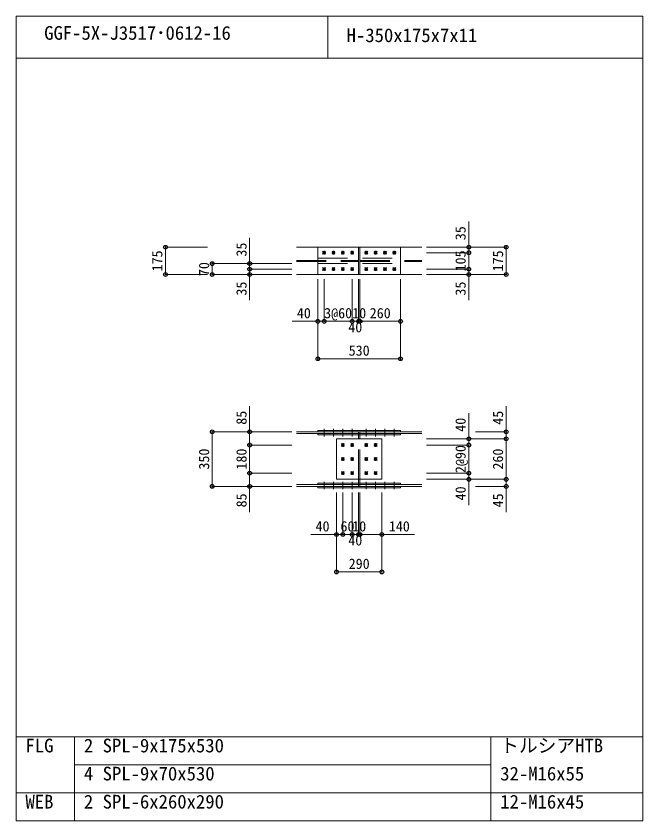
# Model space of a CAD drawing. Units: millimetres, scale not verified. Extents: x -8310 to 8310, y -4800 to 5700.
# Drawn here: x -8310 to -4290, y -4800 to 360 of the extents above; entities that cross this region are included whole.
import ezdxf
from ezdxf.enums import TextEntityAlignment as Align

# ---------------------------------------------------------------- set-up
doc = ezdxf.new("R2010")
doc.units = ezdxf.units.MM
doc.header["$LTSCALE"] = 30
doc.header["$PDMODE"] = 32
doc.header["$PDSIZE"] = 24
doc.linetypes.add('USER2', pattern=[9.525, 6.35, -3.175])
doc.layers.add('0-0', color=7, linetype='Continuous')
doc.layers.add('0-2', color=7, linetype='Continuous')
for name, color, linetype, lineweight in [('0-1', 7, 'Continuous', 18), ('0-5', 7, 'Continuous', 18), ('0-6', 7, 'USER2', 18), ('0-8', 7, 'Continuous', 18), ('0-9', 7, 'Continuous', 18), ('0-A', 7, 'Continuous', 18), ('0-B', 7, 'Continuous', 18)]:
    doc.layers.add(name, color=color, linetype=linetype, lineweight=lineweight)
doc.styles.add('ＭＳ ゴシック', font='')
doc.styles.get('ＭＳ ゴシック').set_extended_font_data('MS Gothic')

msp = doc.modelspace()

# ---------------------------------------------------------------- linework, layer by layer
at = {"layer": '0-0'}
for p in [(-7352, -1122), (-5407, -1122), (-5167, -1122), (-5407, -1157), (-7052, -1227), (-6812, -1227), (-7352, -1297), (-7052, -1297), (-6812, -1262), (-6812, -1297), (-5407, -1262), (-5407, -1297), (-5167, -1297), (-6374.5, -1597), (-6334.5, -1597), (-6154.5, -1597), (-6114.5, -1597), (-6104.5, -1597), (-5844.5, -1597), (-6374.5, -1837), (-5844.5, -1837), (-7052, -2305), (-6812, -2305), (-5167, -2305), (-5407, -2350), (-5167, -2350), (-6812, -2390), (-5407, -2390), (-6812, -2570), (-5407, -2570), (-5407, -2610), (-5167, -2610), (-7052, -2655), (-6812, -2655), (-5167, -2655), (-6254.5, -2964), (-6214.5, -2964), (-6154.5, -2964), (-6114.5, -2964), (-6104.5, -2964), (-5964.5, -2964), (-6254.5, -3204), (-5964.5, -3204)]:
    msp.add_point(p, dxfattribs=at)
at = {"layer": '0-1'}
for p, q in [((-8310, -4800), (-8310, 360)), ((-8310, 360), (-4290, 360)), ((-6310, 90), (-6310, 360)), ((-4290, -4800), (-4290, 360)), ((-8310, 90), (-4290, 90)), ((-8310, -4260), (-4290, -4260)), ((-7935, -4800), (-7935, -4260)), ((-5265, -4800), (-5265, -4260)), ((-7935, -4440), (-5265, -4440)), ((-8310, -4620), (-4290, -4620)), ((-8310, -4800), (-4290, -4800))]:
    msp.add_line(p, q, dxfattribs=at)
at = {"layer": '0-5'}
for p, q in [((-6512, -1122), (-6114.5, -1122)), ((-6374.5, -1122), (-5844.5, -1122)), ((-6374.5, -1297), (-6374.5, -1122)), ((-6104.5, -1122), (-5707, -1122)), ((-6512, -1297), (-6114.5, -1297)), ((-6104.5, -1297), (-5707, -1297)), ((-6512, -2305), (-6114.5, -2305)), ((-6374.5, -2296), (-5844.5, -2296)), ((-6374.5, -2305), (-6374.5, -2296)), ((-6374.5, -2316), (-5844.5, -2316)), ((-6374.5, -2325), (-6374.5, -2316)), ((-6104.5, -2305), (-5707, -2305)), ((-6104.5, -2316), (-6104.5, -2305)), ((-6104.5, -2316), (-5707, -2316)), ((-6254.5, -2350), (-5964.5, -2350)), ((-6254.5, -2610), (-6254.5, -2350)), ((-6114.5, -2350), (-6114.5, -2325)), ((-6104.5, -2350), (-6104.5, -2325)), ((-6114.5, -2635), (-6114.5, -2610)), ((-6104.5, -2635), (-6104.5, -2610)), ((-6512, -2644), (-6114.5, -2644)), ((-6374.5, -2635), (-6114.5, -2635)), ((-6374.5, -2644), (-6374.5, -2635)), ((-6374.5, -2644), (-6114.5, -2644)), ((-6374.5, -2655), (-6114.5, -2655)), ((-6374.5, -2664), (-6374.5, -2655)), ((-6374.5, -2664), (-6114.5, -2664)), ((-6114.5, -2635), (-5844.5, -2635)), ((-6114.5, -2644), (-5844.5, -2644)), ((-6114.5, -2655), (-5844.5, -2655)), ((-6114.5, -2664), (-5844.5, -2664)), ((-6104.5, -2655), (-5707, -2655)), ((-5844.5, -2644), (-5844.5, -2635)), ((-5844.5, -2664), (-5844.5, -2655))]:
    msp.add_line(p, q, dxfattribs=at)
for points in [[(-6374.5, -1297), (-5844.5, -1297), (-5844.5, -1122)], [(-6512, -2316), (-6114.5, -2316), (-6114.5, -2305)], [(-6374.5, -2305), (-5844.5, -2305), (-5844.5, -2296)], [(-6374.5, -2325), (-5844.5, -2325), (-5844.5, -2316)], [(-6254.5, -2610), (-5964.5, -2610), (-5964.5, -2350)], [(-6512, -2655), (-6114.5, -2655), (-6114.5, -2644)], [(-6104.5, -2655), (-6104.5, -2644), (-5707, -2644)]]:
    msp.add_lwpolyline(points, dxfattribs=at)
at = {"layer": '0-6'}
for p, q in [((-6374.5, -1122), (-5844.5, -1122)), ((-6114.5, -1297), (-6114.5, -1122)), ((-6104.5, -1297), (-6104.5, -1122)), ((-6512, -1206), (-6114.5, -1206)), ((-6512, -1213), (-6114.5, -1213)), ((-6374.5, -1192), (-5844.5, -1192)), ((-6374.5, -1227), (-5844.5, -1227)), ((-6104.5, -1206), (-5707, -1206)), ((-6104.5, -1213), (-5707, -1213)), ((-6374.5, -1297), (-5844.5, -1297)), ((-6114.5, -2325), (-6114.5, -2316)), ((-6104.5, -2325), (-6104.5, -2316)), ((-6114.5, -2610), (-6114.5, -2350)), ((-6104.5, -2610), (-6104.5, -2350)), ((-6114.5, -2644), (-6114.5, -2635)), ((-6104.5, -2644), (-6104.5, -2635))]:
    msp.add_line(p, q, dxfattribs=at)
at = {"layer": '0-8'}
for p, q in [((-6345.5, -1157), (-6323.5, -1157)), ((-6343.84, -1166.34), (-6325.17, -1147.67)), ((-6343.83, -1147.67), (-6325.17, -1166.33)), ((-6334.5, -1168), (-6334.5, -1146)), ((-6285.5, -1157), (-6263.5, -1157)), ((-6283.84, -1166.34), (-6265.17, -1147.67)), ((-6283.83, -1147.67), (-6265.17, -1166.33)), ((-6274.5, -1168), (-6274.5, -1146)), ((-6225.5, -1157), (-6203.5, -1157)), ((-6223.84, -1166.34), (-6205.17, -1147.67)), ((-6223.83, -1147.67), (-6205.17, -1166.33)), ((-6214.5, -1168), (-6214.5, -1146)), ((-6165.5, -1157), (-6143.5, -1157)), ((-6163.84, -1166.34), (-6145.17, -1147.67)), ((-6163.83, -1147.67), (-6145.17, -1166.33)), ((-6154.5, -1168), (-6154.5, -1146)), ((-6075.5, -1157), (-6053.5, -1157)), ((-6073.84, -1166.34), (-6055.17, -1147.67)), ((-6073.83, -1147.67), (-6055.17, -1166.33)), ((-6064.5, -1168), (-6064.5, -1146)), ((-6015.5, -1157), (-5993.5, -1157)), ((-6013.84, -1166.34), (-5995.17, -1147.67)), ((-6013.83, -1147.67), (-5995.17, -1166.33)), ((-6004.5, -1168), (-6004.5, -1146)), ((-5955.5, -1157), (-5933.5, -1157)), ((-5953.84, -1166.34), (-5935.17, -1147.67)), ((-5953.83, -1147.67), (-5935.17, -1166.33)), ((-5944.5, -1168), (-5944.5, -1146)), ((-5895.5, -1157), (-5873.5, -1157)), ((-5893.84, -1166.34), (-5875.17, -1147.67)), ((-5893.83, -1147.67), (-5875.17, -1166.33)), ((-5884.5, -1168), (-5884.5, -1146)), ((-6345.5, -1262), (-6323.5, -1262)), ((-6343.84, -1271.34), (-6325.17, -1252.67)), ((-6343.83, -1252.67), (-6325.17, -1271.33)), ((-6334.5, -1273), (-6334.5, -1251)), ((-6285.5, -1262), (-6263.5, -1262)), ((-6283.84, -1271.34), (-6265.17, -1252.67)), ((-6283.83, -1252.67), (-6265.17, -1271.33)), ((-6274.5, -1273), (-6274.5, -1251)), ((-6225.5, -1262), (-6203.5, -1262)), ((-6223.84, -1271.34), (-6205.17, -1252.67)), ((-6223.83, -1252.67), (-6205.17, -1271.33)), ((-6214.5, -1273), (-6214.5, -1251)), ((-6165.5, -1262), (-6143.5, -1262)), ((-6163.84, -1271.34), (-6145.17, -1252.67)), ((-6163.83, -1252.67), (-6145.17, -1271.33)), ((-6154.5, -1273), (-6154.5, -1251)), ((-6075.5, -1262), (-6053.5, -1262)), ((-6073.84, -1271.34), (-6055.17, -1252.67)), ((-6073.83, -1252.67), (-6055.17, -1271.33)), ((-6064.5, -1273), (-6064.5, -1251)), ((-6015.5, -1262), (-5993.5, -1262)), ((-6013.84, -1271.34), (-5995.17, -1252.67)), ((-6013.83, -1252.67), (-5995.17, -1271.33)), ((-6004.5, -1273), (-6004.5, -1251)), ((-5955.5, -1262), (-5933.5, -1262)), ((-5953.84, -1271.34), (-5935.17, -1252.67)), ((-5953.83, -1252.67), (-5935.17, -1271.33)), ((-5944.5, -1273), (-5944.5, -1251)), ((-5895.5, -1262), (-5873.5, -1262)), ((-5893.84, -1271.34), (-5875.17, -1252.67)), ((-5893.83, -1252.67), (-5875.17, -1271.33)), ((-5884.5, -1273), (-5884.5, -1251)), ((-6225.5, -2390), (-6203.5, -2390)), ((-6223.84, -2399.34), (-6205.17, -2380.67)), ((-6223.83, -2380.67), (-6205.17, -2399.33)), ((-6214.5, -2401), (-6214.5, -2379)), ((-6165.5, -2390), (-6143.5, -2390)), ((-6163.84, -2399.34), (-6145.17, -2380.67)), ((-6163.83, -2380.67), (-6145.17, -2399.33)), ((-6154.5, -2401), (-6154.5, -2379)), ((-6075.5, -2390), (-6053.5, -2390)), ((-6073.84, -2399.34), (-6055.17, -2380.67)), ((-6073.83, -2380.67), (-6055.17, -2399.33)), ((-6064.5, -2401), (-6064.5, -2379)), ((-6015.5, -2390), (-5993.5, -2390)), ((-6013.84, -2399.34), (-5995.17, -2380.67)), ((-6013.83, -2380.67), (-5995.17, -2399.33)), ((-6004.5, -2401), (-6004.5, -2379)), ((-6223.84, -2489.34), (-6205.17, -2470.67)), ((-6223.83, -2470.67), (-6205.17, -2489.33)), ((-6214.5, -2491), (-6214.5, -2469)), ((-6163.84, -2489.34), (-6145.17, -2470.67)), ((-6163.83, -2470.67), (-6145.17, -2489.33)), ((-6154.5, -2491), (-6154.5, -2469)), ((-6073.84, -2489.34), (-6055.17, -2470.67)), ((-6073.83, -2470.67), (-6055.17, -2489.33)), ((-6064.5, -2491), (-6064.5, -2469)), ((-6013.84, -2489.34), (-5995.17, -2470.67)), ((-6013.83, -2470.67), (-5995.17, -2489.33)), ((-6004.5, -2491), (-6004.5, -2469)), ((-6225.5, -2480), (-6203.5, -2480)), ((-6165.5, -2480), (-6143.5, -2480)), ((-6075.5, -2480), (-6053.5, -2480)), ((-6015.5, -2480), (-5993.5, -2480)), ((-6225.5, -2570), (-6203.5, -2570)), ((-6223.84, -2579.34), (-6205.17, -2560.67)), ((-6223.83, -2560.67), (-6205.17, -2579.33)), ((-6214.5, -2581), (-6214.5, -2559)), ((-6165.5, -2570), (-6143.5, -2570)), ((-6163.84, -2579.34), (-6145.17, -2560.67)), ((-6163.83, -2560.67), (-6145.17, -2579.33)), ((-6154.5, -2581), (-6154.5, -2559)), ((-6075.5, -2570), (-6053.5, -2570)), ((-6073.84, -2579.34), (-6055.17, -2560.67)), ((-6073.83, -2560.67), (-6055.17, -2579.33)), ((-6064.5, -2581), (-6064.5, -2559)), ((-6015.5, -2570), (-5993.5, -2570)), ((-6013.84, -2579.34), (-5995.17, -2560.67)), ((-6013.83, -2560.67), (-5995.17, -2579.33)), ((-6004.5, -2581), (-6004.5, -2559))]:
    msp.add_line(p, q, dxfattribs=at)
at = {"layer": '0-9'}
for p, q in [((-6334.5, -2286), (-6334.5, -2335)), ((-6274.5, -2286), (-6274.5, -2335)), ((-6214.5, -2286), (-6214.5, -2335)), ((-6154.5, -2286), (-6154.5, -2335)), ((-6064.5, -2286), (-6064.5, -2335)), ((-6004.5, -2286), (-6004.5, -2335)), ((-5944.5, -2286), (-5944.5, -2335)), ((-5884.5, -2286), (-5884.5, -2335)), ((-6334.5, -2674), (-6334.5, -2625)), ((-6274.5, -2674), (-6274.5, -2625)), ((-6214.5, -2674), (-6214.5, -2625)), ((-6154.5, -2674), (-6154.5, -2625)), ((-6064.5, -2674), (-6064.5, -2625)), ((-6004.5, -2674), (-6004.5, -2625)), ((-5944.5, -2674), (-5944.5, -2625)), ((-5884.5, -2674), (-5884.5, -2625))]:
    msp.add_line(p, q, dxfattribs=at)
at = {"layer": '0-A'}
for p, q in [((-7082, -1122), (-7352, -1122)), ((-5677, -1122), (-5407, -1122)), ((-5677, -1122), (-5167, -1122)), ((-5677, -1157), (-5407, -1157)), ((-6542, -1227), (-7052, -1227)), ((-6542, -1227), (-6812, -1227)), ((-6542, -1262), (-6812, -1262)), ((-6812, -1462), (-6812, -1262)), ((-5677, -1262), (-5407, -1262)), ((-5407, -1462), (-5407, -1262)), ((-6542, -1297), (-6812, -1297)), ((-6374.5, -1327), (-6374.5, -1597)), ((-6374.5, -1327), (-6374.5, -1837)), ((-6334.5, -1327), (-6334.5, -1597)), ((-6334.5, -1327), (-6334.5, -1597)), ((-6154.5, -1327), (-6154.5, -1597)), ((-6154.5, -1327), (-6154.5, -1597)), ((-6114.5, -1327), (-6114.5, -1597)), ((-6114.5, -1327), (-6114.5, -1597)), ((-6104.5, -1327), (-6104.5, -1597)), ((-6104.5, -1327), (-6104.5, -1597)), ((-5844.5, -1327), (-5844.5, -1597)), ((-5844.5, -1327), (-5844.5, -1837)), ((-5677, -1297), (-5407, -1297)), ((-6539.5, -1597), (-6334.5, -1597)), ((-6334.5, -1597), (-6154.5, -1597)), ((-6154.5, -1597), (-6114.5, -1597)), ((-6114.5, -1597), (-6104.5, -1597)), ((-6104.5, -1597), (-5844.5, -1597)), ((-6374.5, -1837), (-5844.5, -1837)), ((-6542, -2305), (-7052, -2305)), ((-6542, -2305), (-6812, -2305)), ((-5363.2, -2305), (-5167, -2305)), ((-5677, -2350), (-5407, -2350)), ((-5677, -2350), (-5167, -2350)), ((-6542, -2390), (-6812, -2390)), ((-5677, -2390), (-5407, -2390)), ((-6542, -2570), (-6812, -2570)), ((-6812, -2820), (-6812, -2570)), ((-5677, -2570), (-5407, -2570)), ((-5407, -2775), (-5407, -2570)), ((-5677, -2610), (-5407, -2610)), ((-5677, -2610), (-5167, -2610)), ((-5167, -2820), (-5167, -2610)), ((-6542, -2655), (-6812, -2655)), ((-5363.2, -2655), (-5167, -2655)), ((-6254.5, -2694), (-6254.5, -2964)), ((-6254.5, -2694), (-6254.5, -3204)), ((-6214.5, -2694), (-6214.5, -2964)), ((-6214.5, -2694), (-6214.5, -2964)), ((-6154.5, -2694), (-6154.5, -2964)), ((-6154.5, -2694), (-6154.5, -2964)), ((-6114.5, -2694), (-6114.5, -2964)), ((-6114.5, -2694), (-6114.5, -2964)), ((-6104.5, -2694), (-6104.5, -2964)), ((-6104.5, -2694), (-6104.5, -2964)), ((-5964.5, -2694), (-5964.5, -2964)), ((-5964.5, -2694), (-5964.5, -3204)), ((-6419.5, -2964), (-6214.5, -2964)), ((-6214.5, -2964), (-6154.5, -2964)), ((-6154.5, -2964), (-6114.5, -2964)), ((-6114.5, -2964), (-6104.5, -2964)), ((-6104.5, -2964), (-5754.5, -2964)), ((-6254.5, -3204), (-5964.5, -3204))]:
    msp.add_line(p, q, dxfattribs=at)
for points in [[(-5677, -1157), (-5407, -1157), (-5407, -957)], [(-6542, -1262), (-6812, -1262), (-6812, -1062)], [(-7082, -1297), (-7352, -1297), (-7352, -1122)], [(-5677, -1297), (-5167, -1297), (-5167, -1122)], [(-5677, -1262), (-5407, -1262), (-5407, -1157)], [(-6542, -1297), (-7052, -1297), (-7052, -1227)], [(-6542, -2390), (-6812, -2390), (-6812, -2140)], [(-5677, -2350), (-5167, -2350), (-5167, -2140)], [(-5677, -2390), (-5407, -2390), (-5407, -2185)], [(-6542, -2655), (-7052, -2655), (-7052, -2305)], [(-5677, -2610), (-5167, -2610), (-5167, -2350)], [(-6542, -2570), (-6812, -2570), (-6812, -2390)], [(-5677, -2570), (-5407, -2570), (-5407, -2390)]]:
    msp.add_lwpolyline(points, dxfattribs=at)
at = {"layer": '0-B'}
for centre in [(-6334.5, -1157), (-6274.5, -1157), (-6214.5, -1157), (-6154.5, -1157), (-6064.5, -1157), (-6004.5, -1157), (-5944.5, -1157), (-5884.5, -1157), (-6334.5, -1262), (-6274.5, -1262), (-6214.5, -1262), (-6154.5, -1262), (-6064.5, -1262), (-6004.5, -1262), (-5944.5, -1262), (-5884.5, -1262), (-6214.5, -2390), (-6154.5, -2390), (-6064.5, -2390), (-6004.5, -2390), (-6214.5, -2480), (-6154.5, -2480), (-6064.5, -2480), (-6004.5, -2480), (-6214.5, -2570), (-6154.5, -2570), (-6064.5, -2570), (-6004.5, -2570)]:
    msp.add_circle(centre, 9, dxfattribs=at)

# ---------------------------------------------------------------- texts
at = {"layer": '0-2', "style": 'ＭＳ ゴシック'}
for s, p in [('GGF-5X-J3517･0612-16', (-8130, 181.8)), ('H-350x175x7x11', (-6190, 166.8)), ('FLG', (-8250, -4387.2)), ('2', (-7875, -4387.2)), ('SPL-9x175x530', (-7755, -4387.2)), ('トルシアHTB', (-5205, -4387.2)), ('4', (-7875, -4567.2)), ('SPL-9x70x530', (-7755, -4567.2)), ('32-M16x55', (-5205, -4567.2)), ('WEB', (-8250, -4747.2)), ('2', (-7875, -4747.2)), ('SPL-6x260x290', (-7755, -4747.2)), ('12-M16x45', (-5205, -4747.2))]:
    msp.add_text(s, height=87.98, dxfattribs=at).set_placement(p, align=Align.BOTTOM_LEFT)
at = {"layer": '0-A', "style": 'ＭＳ ゴシック'}
for s, p in [('35', (-5407, -1077)), ('35', (-6812, -1182)), ('175', (-7352, -1277)), ('105', (-5407, -1277)), ('175', (-5167, -1277)), ('70', (-7052, -1307)), ('35', (-6812, -1432)), ('35', (-5407, -1432)), ('85', (-6812, -2260)), ('45', (-5167, -2260)), ('40', (-5407, -2305)), ('350', (-7052, -2547.5)), ('180', (-6812, -2547.5)), ('2@90', (-5407, -2570)), ('260', (-5167, -2547.5)), ('40', (-5407, -2745)), ('85', (-6812, -2790)), ('45', (-5167, -2790))]:
    msp.add_text(s, height=65.98, rotation=90, dxfattribs=at).set_placement(p, align=Align.BOTTOM_LEFT)
for s, p in [('40', (-6509.5, -1597)), ('3@60', (-6334.5, -1597)), ('10', (-6154.5, -1597)), ('260', (-6042, -1597)), ('40', (-6179.5, -1687)), ('530', (-6177, -1837)), ('40', (-6389.5, -2964)), ('60', (-6229.5, -2964)), ('10', (-6154.5, -2964)), ('140', (-5919.5, -2964)), ('40', (-6179.5, -3054)), ('290', (-6177, -3204))]:
    msp.add_text(s, height=65.98, dxfattribs=at).set_placement(p, align=Align.BOTTOM_LEFT)

doc.saveas('drawing.dxf')
